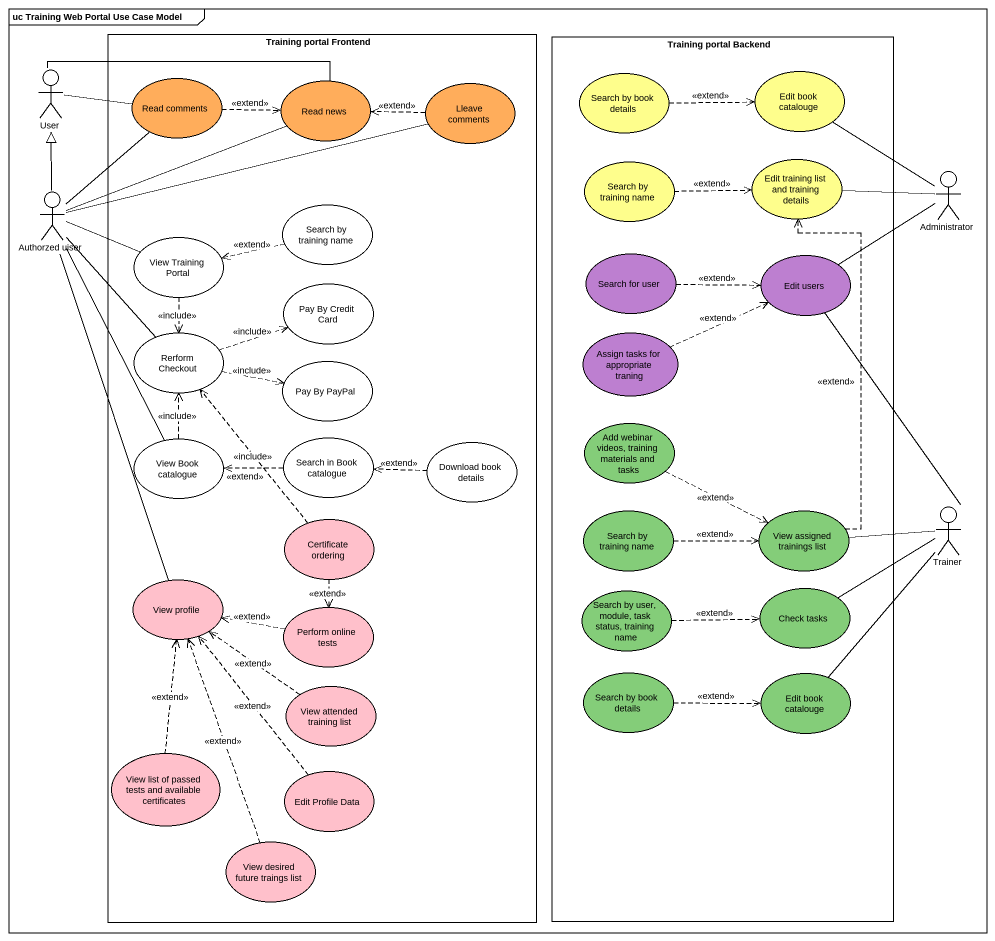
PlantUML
@startuml
mainframe uc Training Web Portal Use Case Model
rectangle "Training portal Frontend" as Training_portal_Frontend {
  usecase "Read comments" as Read_comments #FFAD5B
  usecase "Read news" as Read_news #FFAD5B
  usecase "Lleave comments" as Lleave_comments #FFAD5B
  usecase "Search by training name" as Search_by_training_name_2
  usecase "View Training Portal" as View_Training_Portal
  usecase "Pay By Credit Card" as Pay_By_Credit_Card
  usecase "Rerform Checkout" as Rerform_Checkout
  usecase "Pay By PayPal" as Pay_By_PayPal
  usecase "View Book catalogue" as View_Book_catalogue
  usecase "Search in Book catalogue" as Search_in_Book_catalogue
  usecase "Download book details" as Download_book_details
  usecase "Certificate ordering" as Certificate_ordering #FFC0CB
  usecase "View profile" as View_profile #FFC0CB
  usecase "Perform online tests" as Perform_online_tests #FFC0CB
  usecase "View attended training list" as View_attended_training_list #FFC0CB
  usecase "View list of passed tests and available certificates" as View_list_of_passed_tests #FFC0CB
  usecase "Edit Profile Data" as Edit_Profile_Data #FFC0CB
  usecase "View desired future traings list" as View_desired_future_traings #FFC0CB
}
rectangle "Training portal Backend" as Training_portal_Backend {
  usecase "Search by book details" as Search_by_book_details #FEFE8C
  usecase "Edit book catalouge" as Edit_book_catalouge #FEFE8C
  usecase "Search by training name" as Search_by_training_name #FEFE8C
  usecase "Edit training list and training details" as Edit_training_list_and #FEFE8C
  usecase "Search for user" as Search_for_user #BD7FD0
  usecase "Edit users" as Edit_users #BD7FD0
  usecase "Assign tasks for appropriate traning" as Assign_tasks_for #BD7FD0
  usecase "Add webinar videos, training materials and tasks" as Add_webinar_videos_training #84CD79
  usecase "Search by training name" as Search_by_training_name_3 #84CD79
  usecase "View assigned trainings list" as View_assigned_trainings_list #84CD79
  usecase "Search by user, module, task status, training name" as Search_by_user_module_task #84CD79
  usecase "Check tasks" as Check_tasks #84CD79
  usecase "Search by book details" as Search_by_book_details_2 #84CD79
  usecase "Edit book catalouge" as Edit_book_catalouge_2 #84CD79
}
actor User
actor Administrator
actor "Authorzed uiser" as Authorzed_uiser
actor Trainer
User -right- Read_comments
User -right- Read_news
Read_comments .right.> Read_news : <<extend>>
Lleave_comments .left.> Read_news : <<extend>>
Search_by_book_details .right.> Edit_book_catalouge : <<extend>>
Search_by_training_name .right.> Edit_training_list_and : <<extend>>
Administrator -up- Edit_book_catalouge
Administrator -left- Edit_training_list_and
Administrator -left- Edit_users
Authorzed_uiser -up-|> User
Authorzed_uiser -up- Read_comments
Authorzed_uiser -right- Read_news
Authorzed_uiser -right- Lleave_comments
Authorzed_uiser -right- View_Training_Portal
Authorzed_uiser -- Rerform_Checkout
Authorzed_uiser -- View_Book_catalogue
Authorzed_uiser -- View_profile
Search_by_training_name_2 .left.> View_Training_Portal : <<extend>>
View_Training_Portal ..> Rerform_Checkout : <<include>>
Search_for_user .right.> Edit_users : <<extend>>
Rerform_Checkout .right.> Pay_By_Credit_Card : <<include>>
Rerform_Checkout .right.> Pay_By_PayPal : <<include>>
Assign_tasks_for .right.> Edit_users : <<extend>>
View_Book_catalogue .up.> Rerform_Checkout : <<include>>
Search_in_Book_catalogue .left.> View_Book_catalogue : <<extend>>
Download_book_details .left.> Search_in_Book_catalogue : <<extend>>
Add_webinar_videos_training .right.> View_assigned_trainings_list : <<extend>>
Certificate_ordering .up.> Rerform_Checkout : <<include>>
Certificate_ordering ..> Perform_online_tests : <<extend>>
Search_by_training_name_3 .right.> View_assigned_trainings_list : <<extend>>
View_assigned_trainings_list .up.> Edit_training_list_and : <<extend>>
Trainer -up- Edit_users
Trainer -left- View_assigned_trainings_list
Trainer -left- Check_tasks
Trainer -- Edit_book_catalouge_2
Perform_online_tests .left.> View_profile : <<extend>>
Search_by_user_module_task .right.> Check_tasks : <<extend>>
View_attended_training_list .up.> View_profile : <<extend>>
Search_by_book_details_2 .right.> Edit_book_catalouge_2 : <<extend>>
View_list_of_passed_tests .up.> View_profile : <<extend>>
Edit_Profile_Data .up.> View_profile : <<extend>>
View_desired_future_traings .up.> View_profile : <<extend>>
@enduml
